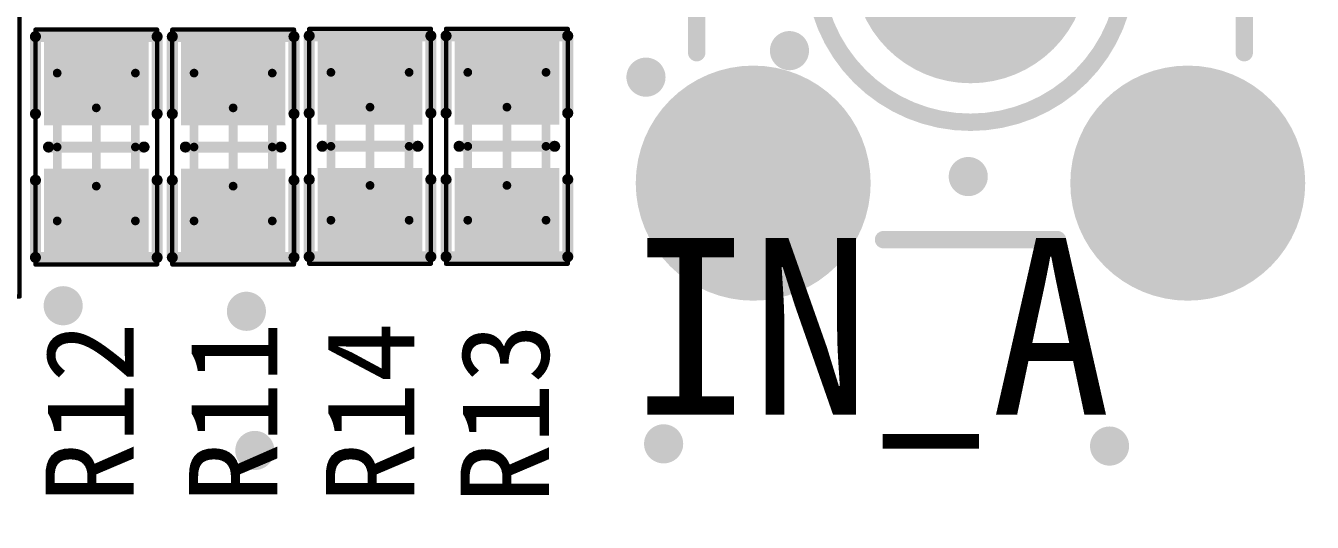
# Model space of a CAD drawing. Extents: x 75 to 173, y 40 to 188.
# Drawn here: x 144.96 to 159.76, y 55.26 to 60.97 of the extents above; entities that cross this region are included whole.
import ezdxf

# ---------------------------------------------------------------- set-up
doc = ezdxf.new("R2010")
doc.units = 0
doc.header["$MEASUREMENT"] = 0
doc.layers.get('0').update_dxf_attribs({"linetype": 'CONTINUOUS'})
doc.layers.get('Defpoints').update_dxf_attribs({"linetype": 'CONTINUOUS'})
for name, color, linetype in [('BOTTOMSOLDER', 6, 'CONTINUOUS'), ('DRILLDRAWING', 1, 'CONTINUOUS'), ('MECHANICAL13', 56, 'CONTINUOUS'), ('MECHANICAL15', 56, 'CONTINUOUS'), ('MULTILAYER', 9, 'CONTINUOUS'), ('TOPOVERLAY', 2, 'CONTINUOUS'), ('TOPPASTE', 8, 'CONTINUOUS'), ('TOPSOLDER', 216, 'CONTINUOUS')]:
    doc.layers.add(name, color=color, linetype=linetype)
doc.dimstyles.get("Standard").update_dxf_attribs({"dimtxt": 0.18, "dimasz": 0.18, "dimexe": 0.18, "dimexo": 0.0625, "dimgap": 0.09, "dimtad": 0, "dimtih": 1, "dimtoh": 1, "dimdec": 4, "dimzin": 0, "dimdsep": 46, "dimtxsty": 'STANDARD', "dimcen": 0.09, "dimadec": 0, "dimazin": 0, "dimtfac": 1, "dimtdec": 4, "dimtofl": 0, "dimtmove": 0, "dimatfit": 0, "dimfxl": 1, "dimtolj": 1, "dimtzin": 0, "dimarcsym": 0})

# ---------------------------------------------------------------- blocks, each defined once
blk = doc.blocks.new('R0603_25')
at = {"layer": 'MECHANICAL13', "const_width": 0.1}
for points in [[(0.849998, 0.449999), (-0.850001, 0.449999)], [(-0.850001, -0.450002), (-0.850001, 0.449999)], [(0.849998, -0.450002), (0.849998, 0.449999)], [(0.849998, -0.450002), (-0.850001, -0.450002)]]:
    blk.add_lwpolyline(points, dxfattribs=at)
at = {"layer": 'MECHANICAL13', "const_width": 0.05}
for points in [[(-0.875, 0.449999, 1), (-0.825002, 0.449999, 1)], [(-0.875, 0.449999, 1), (-0.825002, 0.449999, 1)], [(0.825, 0.449999, 1), (0.874997, 0.449999, 1)], [(0.825, 0.449999, 1), (0.874997, 0.449999, 1)], [(-0.875, -0.450002, 1), (-0.825002, -0.450002, 1)], [(-0.875, -0.450002, 1), (-0.825002, -0.450002, 1)], [(0.825, -0.450002, 1), (0.874997, -0.450002, 1)], [(0.825, -0.450002, 1), (0.874997, -0.450002, 1)]]:
    blk.add_lwpolyline(points, format="xyb", close=True, dxfattribs=at)
at = {"layer": 'MECHANICAL15'}
for points, const_width in [([(-1.35, -0.700001), (-1.35, 0.700001)], 0.05), ([(1.35, 0.700001), (-1.35, 0.700001)], 0.05), ([(1.35, -0.700001), (1.35, 0.700001)], 0.05), ([(0, -0.450002), (0, 0.449999)], 0.1), ([(0.449999, 0), (-0.450002, 0)], 0.1), ([(1.35, -0.700001), (-1.35, -0.700001)], 0.05)]:
    blk.add_lwpolyline(points, dxfattribs=dict(at, const_width=const_width))
for points, const_width in [([(-1.362499, 0.700001, 1), (-1.3375, 0.700001, 1)], 0.024999), ([(-1.362499, 0.700001, 1), (-1.3375, 0.700001, 1)], 0.024999), ([(1.3375, 0.700001, 1), (1.362499, 0.700001, 1)], 0.024999), ([(1.3375, 0.700001, 1), (1.362499, 0.700001, 1)], 0.024999), ([(-0.024999, 0.449999, 1), (0.024999, 0.449999, 1)], 0.05), ([(-0.475, 0, 1), (-0.425003, 0, 1)], 0.05), ([(0.425, 0, 1), (0.474998, 0, 1)], 0.05), ([(-0.024999, -0.450002, 1), (0.024999, -0.450002, 1)], 0.05), ([(-1.362499, -0.700001, 1), (-1.3375, -0.700001, 1)], 0.024999), ([(-1.362499, -0.700001, 1), (-1.3375, -0.700001, 1)], 0.024999), ([(1.3375, -0.700001, 1), (1.362499, -0.700001, 1)], 0.024999), ([(1.3375, -0.700001, 1), (1.362499, -0.700001, 1)], 0.024999)]:
    blk.add_lwpolyline(points, format="xyb", close=True, dxfattribs=dict(at, const_width=const_width))
at = {"layer": 'TOPOVERLAY', "const_width": 0.127}
for points in [[(-0.381, 0.700001), (-1.27, 0.700001)], [(-1.27, -0.700001), (-1.27, 0.700001)], [(1.27, 0.700001), (0.381, 0.700001)], [(1.27, -0.700001), (1.27, 0.700001)], [(0, -0.549999), (0, 0.549999)], [(-0.381, -0.700001), (-1.27, -0.700001)], [(1.27, -0.700001), (0.381, -0.700001)]]:
    blk.add_lwpolyline(points, dxfattribs=at)
at = {"layer": 'TOPOVERLAY', "const_width": 0.0635}
for points in [[(-1.30175, 0.700001, 1), (-1.23825, 0.700001, 1)], [(-1.30175, 0.700001, 1), (-1.23825, 0.700001, 1)], [(-0.41275, 0.700001, 1), (-0.34925, 0.700001, 1)], [(0.34925, 0.700001, 1), (0.41275, 0.700001, 1)], [(1.23825, 0.700001, 1), (1.30175, 0.700001, 1)], [(1.23825, 0.700001, 1), (1.30175, 0.700001, 1)], [(-0.03175, 0.549999, 1), (0.03175, 0.549999, 1)], [(-0.03175, -0.549999, 1), (0.03175, -0.549999, 1)], [(-1.30175, -0.700001, 1), (-1.23825, -0.700001, 1)], [(-1.30175, -0.700001, 1), (-1.23825, -0.700001, 1)], [(-0.41275, -0.700001, 1), (-0.34925, -0.700001, 1)], [(0.34925, -0.700001, 1), (0.41275, -0.700001, 1)], [(1.23825, -0.700001, 1), (1.30175, -0.700001, 1)], [(1.23825, -0.700001, 1), (1.30175, -0.700001, 1)]]:
    blk.add_lwpolyline(points, format="xyb", close=True, dxfattribs=at)
at = {"layer": 'TOPPASTE'}
for points in [[(-0.350002, -0.499999), (-0.350002, 0.499999), (-1.15, -0.499999), (-1.15, 0.499999)], [(1.149998, -0.499999), (1.149998, 0.499999), (0.349999, -0.499999), (0.349999, 0.499999)]]:
    blk.add_solid(points, dxfattribs=at)
at = {"layer": 'TOPSOLDER'}
for points in [[(-0.248402, -0.601599), (-0.248402, 0.601599), (-1.2516, -0.601599), (-1.2516, 0.601599)], [(1.251598, -0.601599), (1.251598, 0.601599), (0.248399, -0.601599), (0.248399, 0.601599)]]:
    blk.add_solid(points, dxfattribs=at)
blk = doc.blocks.new('SOP_8PIN_40')
at = {"layer": 'MECHANICAL13', "const_width": 0.1}
for points in [[(-2.000001, -2.5), (-2.000001, 2.5)], [(1.999999, 2.5), (-2.000001, 2.5)], [(1.999999, -2.5), (1.999999, 2.5)], [(1.999999, -2.5), (-2.000001, -2.5)]]:
    blk.add_lwpolyline(points, dxfattribs=at)
at = {"layer": 'MECHANICAL13'}
for points, const_width in [([(-2.025, 2.5, 1), (-1.975002, 2.5, 1)], 0.05), ([(-2.025, 2.5, 1), (-1.975002, 2.5, 1)], 0.05), ([(1.975, 2.5, 1), (2.024997, 2.5, 1)], 0.05), ([(1.975, 2.5, 1), (2.024997, 2.5, 1)], 0.05), ([(-0.600001, 1.599999, 1), (-1.599999, 1.599999, 1)], 0.1), ([(-1.624998, 1.599999, 1), (-1.575001, 1.599999, 1)], 0.05), ([(-0.625, 1.599999, 1), (-0.575003, 1.599999, 1)], 0.05), ([(-2.025, -2.5, 1), (-1.975002, -2.5, 1)], 0.05), ([(-2.025, -2.5, 1), (-1.975002, -2.5, 1)], 0.05), ([(1.975, -2.5, 1), (2.024997, -2.5, 1)], 0.05), ([(1.975, -2.5, 1), (2.024997, -2.5, 1)], 0.05)]:
    blk.add_lwpolyline(points, format="xyb", close=True, dxfattribs=dict(at, const_width=const_width))
at = {"layer": 'MECHANICAL15'}
for points, const_width in [([(-3.7, -2.75), (-3.7, 2.75)], 0.05), ([(3.7, 2.75), (-3.7, 2.75)], 0.05), ([(3.7, -2.75), (3.7, 2.75)], 0.05), ([(0, -0.499999), (0, 0.499999)], 0.1), ([(0.499999, 0), (-0.500002, 0)], 0.1), ([(3.7, -2.75), (-3.7, -2.75)], 0.05)]:
    blk.add_lwpolyline(points, dxfattribs=dict(at, const_width=const_width))
for points, const_width in [([(-3.7125, 2.75, 1), (-3.687501, 2.75, 1)], 0.024999), ([(-3.7125, 2.75, 1), (-3.687501, 2.75, 1)], 0.024999), ([(3.687501, 2.75, 1), (3.7125, 2.75, 1)], 0.024999), ([(3.687501, 2.75, 1), (3.7125, 2.75, 1)], 0.024999), ([(-0.024999, 0.499999, 1), (0.024999, 0.499999, 1)], 0.05), ([(-0.525, 0, 1), (-0.475003, 0, 1)], 0.05), ([(0.475, 0, 1), (0.524998, 0, 1)], 0.05), ([(-0.024999, -0.499999, 1), (0.024999, -0.499999, 1)], 0.05), ([(-3.7125, -2.75, 1), (-3.687501, -2.75, 1)], 0.024999), ([(-3.7125, -2.75, 1), (-3.687501, -2.75, 1)], 0.024999), ([(3.687501, -2.75, 1), (3.7125, -2.75, 1)], 0.024999), ([(3.687501, -2.75, 1), (3.7125, -2.75, 1)], 0.024999)]:
    blk.add_lwpolyline(points, format="xyb", close=True, dxfattribs=dict(at, const_width=const_width))
at = {"layer": 'TOPOVERLAY'}
for points, const_width in [([(-2.599997, 2.755001, 1), (-2.849999, 2.755001, 1)], 0.249999), ([(-2.912499, 2.755001, 1), (-2.7875, 2.755001, 1)], 0.124998), ([(-2.662497, 2.755001, 1), (-2.537498, 2.755001, 1)], 0.124998), ([(-1.650002, 2.5, 1), (-1.550002, 2.5, 1)], 0.1), ([(-1.650002, 2.5, 1), (-1.550002, 2.5, 1)], 0.1), ([(1.549999, 2.5, 1), (1.649999, 2.5, 1)], 0.1), ([(1.549999, 2.5, 1), (1.649999, 2.5, 1)], 0.1), ([(-0.300002, 1.5, 1), (-0.900001, 1.5, 1)], 0.599999), ([(-1.05, 1.5, 1), (-0.750001, 1.5, 1)], 0.299999), ([(-0.450002, 1.5, 1), (-0.150002, 1.5, 1)], 0.299999), ([(-1.650002, -2.5, 1), (-1.550002, -2.5, 1)], 0.1), ([(-1.650002, -2.5, 1), (-1.550002, -2.5, 1)], 0.1), ([(1.549999, -2.5, 1), (1.649999, -2.5, 1)], 0.1), ([(1.549999, -2.5, 1), (1.649999, -2.5, 1)], 0.1)]:
    blk.add_lwpolyline(points, format="xyb", close=True, dxfattribs=dict(at, const_width=const_width))
at = {"layer": 'TOPOVERLAY', "const_width": 0.2}
for points in [[(-1.600002, -2.5), (-1.600002, 2.5)], [(1.599999, 2.5), (-1.600002, 2.5)], [(1.599999, -2.5), (1.599999, 2.5)], [(1.599999, -2.5), (-1.600002, -2.5)]]:
    blk.add_lwpolyline(points, dxfattribs=at)
blk = doc.blocks.new('____44')
at = {"layer": 'BOTTOMSOLDER', "const_width": 1.3516}
for points in [[(-3.1758, 2.5, 1), (-1.8242, 2.5, 1)], [(1.8242, 2.5, 1), (3.1758, 2.5, 1)], [(-0.6758, 0, 1), (0.6758, 0, 1)], [(-3.1758, -2.5, 1), (-1.8242, -2.5, 1)], [(1.8242, -2.5, 1), (3.1758, -2.5, 1)]]:
    blk.add_lwpolyline(points, format="xyb", close=True, dxfattribs=at)
at = {"layer": 'DRILLDRAWING', "const_width": 0.749999}
for points in [[(-2.875001, 2.5, 1), (-2.125, 2.5, 1)], [(2.125, 2.5, 1), (2.875001, 2.5, 1)], [(-0.375001, 0, 1), (0.375001, 0, 1)], [(-2.875001, -2.5, 1), (-2.125, -2.5, 1)], [(2.125, -2.5, 1), (2.875001, -2.5, 1)]]:
    blk.add_lwpolyline(points, format="xyb", close=True, dxfattribs=at)
at = {"layer": 'MULTILAYER', "const_width": 1.25}
for points in [[(-3.125, 2.5, 1), (-1.875, 2.5, 1)], [(1.875, 2.5, 1), (3.125, 2.5, 1)], [(-0.625, 0, 1), (0.625, 0, 1)], [(-3.125, -2.5, 1), (-1.875, -2.5, 1)], [(1.875, -2.5, 1), (3.125, -2.5, 1)]]:
    blk.add_lwpolyline(points, format="xyb", close=True, dxfattribs=at)
at = {"layer": 'TOPOVERLAY', "const_width": 0.2}
for points in [[(1.000001, 3.149999), (-1.000001, 3.149999)], [(-3.149999, 1.000001), (-3.149999, -1.000001)], [(3.149999, 1.000001), (3.149999, -1.000001)], [(1.000001, -3.149999), (-1.000001, -3.149999)]]:
    blk.add_lwpolyline(points, dxfattribs=at)
at = {"layer": 'TOPOVERLAY'}
for points, const_width in [([(-1.05, 3.149999, 1), (-0.950001, 3.149999, 1)], 0.1), ([(0.950001, 3.149999, 1), (1.05, 3.149999, 1)], 0.1), ([(1.799999, 0, 1), (-1.799999, 0, 1)], 0.2), ([(-3.199999, 1.000001, 1), (-3.099999, 1.000001, 1)], 0.1), ([(3.099999, 1.000001, 1), (3.199999, 1.000001, 1)], 0.1), ([(-1.849999, 0, 1), (-1.749999, 0, 1)], 0.1), ([(1.749999, 0, 1), (1.849999, 0, 1)], 0.1), ([(-3.199999, -1.000001, 1), (-3.099999, -1.000001, 1)], 0.1), ([(3.099999, -1.000001, 1), (3.199999, -1.000001, 1)], 0.1), ([(-1.05, -3.149999, 1), (-0.950001, -3.149999, 1)], 0.1), ([(0.950001, -3.149999, 1), (1.05, -3.149999, 1)], 0.1)]:
    blk.add_lwpolyline(points, format="xyb", close=True, dxfattribs=dict(at, const_width=const_width))
at = {"layer": 'TOPSOLDER', "const_width": 1.3516}
for points in [[(-3.1758, 2.5, 1), (-1.8242, 2.5, 1)], [(1.8242, 2.5, 1), (3.1758, 2.5, 1)], [(-0.6758, 0, 1), (0.6758, 0, 1)], [(-3.1758, -2.5, 1), (-1.8242, -2.5, 1)], [(1.8242, -2.5, 1), (3.1758, -2.5, 1)]]:
    blk.add_lwpolyline(points, format="xyb", close=True, dxfattribs=at)
blk = doc.blocks.new('R0603_64')
at = {"layer": 'MECHANICAL13', "const_width": 0.1}
for points in [[(-0.850001, 0.449999), (-0.850001, -0.450002)], [(-0.850001, 0.449999), (0.849998, 0.449999)], [(0.849998, 0.449999), (0.849998, -0.450002)], [(-0.850001, -0.450002), (0.849998, -0.450002)]]:
    blk.add_lwpolyline(points, dxfattribs=at)
at = {"layer": 'MECHANICAL13', "const_width": 0.05}
for points in [[(-0.875, 0.449999, 1), (-0.825002, 0.449999, 1)], [(-0.875, 0.449999, 1), (-0.825002, 0.449999, 1)], [(0.825, 0.449999, 1), (0.874997, 0.449999, 1)], [(0.825, 0.449999, 1), (0.874997, 0.449999, 1)], [(-0.875, -0.450002, 1), (-0.825002, -0.450002, 1)], [(-0.875, -0.450002, 1), (-0.825002, -0.450002, 1)], [(0.825, -0.450002, 1), (0.874997, -0.450002, 1)], [(0.825, -0.450002, 1), (0.874997, -0.450002, 1)]]:
    blk.add_lwpolyline(points, format="xyb", close=True, dxfattribs=at)
at = {"layer": 'MECHANICAL15'}
for points, const_width in [([(-1.35, 0.700001), (1.35, 0.700001)], 0.05), ([(-1.35, 0.700001), (-1.35, -0.700001)], 0.05), ([(1.35, 0.700001), (1.35, -0.700001)], 0.05), ([(0, 0.449999), (0, -0.450002)], 0.1), ([(-0.450002, 0), (0.449999, 0)], 0.1), ([(-1.35, -0.700001), (1.35, -0.700001)], 0.05)]:
    blk.add_lwpolyline(points, dxfattribs=dict(at, const_width=const_width))
for points, const_width in [([(-1.362499, 0.700001, 1), (-1.3375, 0.700001, 1)], 0.024999), ([(-1.362499, 0.700001, 1), (-1.3375, 0.700001, 1)], 0.024999), ([(1.3375, 0.700001, 1), (1.362499, 0.700001, 1)], 0.024999), ([(1.3375, 0.700001, 1), (1.362499, 0.700001, 1)], 0.024999), ([(-0.024999, 0.449999, 1), (0.024999, 0.449999, 1)], 0.05), ([(-0.475, 0, 1), (-0.425003, 0, 1)], 0.05), ([(0.425, 0, 1), (0.474998, 0, 1)], 0.05), ([(-0.024999, -0.450002, 1), (0.024999, -0.450002, 1)], 0.05), ([(-1.362499, -0.700001, 1), (-1.3375, -0.700001, 1)], 0.024999), ([(-1.362499, -0.700001, 1), (-1.3375, -0.700001, 1)], 0.024999), ([(1.3375, -0.700001, 1), (1.362499, -0.700001, 1)], 0.024999), ([(1.3375, -0.700001, 1), (1.362499, -0.700001, 1)], 0.024999)]:
    blk.add_lwpolyline(points, format="xyb", close=True, dxfattribs=dict(at, const_width=const_width))
at = {"layer": 'TOPOVERLAY', "const_width": 0.127}
for points in [[(-1.27, 0.700001), (-1.27, -0.700001)], [(-1.27, 0.700001), (-0.381, 0.700001)], [(0.381, 0.700001), (1.27, 0.700001)], [(1.27, 0.700001), (1.27, -0.700001)], [(0, 0.549999), (0, -0.549999)], [(-1.27, -0.700001), (-0.381, -0.700001)], [(0.381, -0.700001), (1.27, -0.700001)]]:
    blk.add_lwpolyline(points, dxfattribs=at)
at = {"layer": 'TOPOVERLAY', "const_width": 0.0635}
for points in [[(-1.30175, 0.700001, 1), (-1.23825, 0.700001, 1)], [(-1.30175, 0.700001, 1), (-1.23825, 0.700001, 1)], [(-0.41275, 0.700001, 1), (-0.34925, 0.700001, 1)], [(0.34925, 0.700001, 1), (0.41275, 0.700001, 1)], [(1.23825, 0.700001, 1), (1.30175, 0.700001, 1)], [(1.23825, 0.700001, 1), (1.30175, 0.700001, 1)], [(-0.03175, 0.549999, 1), (0.03175, 0.549999, 1)], [(-0.03175, -0.549999, 1), (0.03175, -0.549999, 1)], [(-1.30175, -0.700001, 1), (-1.23825, -0.700001, 1)], [(-1.30175, -0.700001, 1), (-1.23825, -0.700001, 1)], [(-0.41275, -0.700001, 1), (-0.34925, -0.700001, 1)], [(0.34925, -0.700001, 1), (0.41275, -0.700001, 1)], [(1.23825, -0.700001, 1), (1.30175, -0.700001, 1)], [(1.23825, -0.700001, 1), (1.30175, -0.700001, 1)]]:
    blk.add_lwpolyline(points, format="xyb", close=True, dxfattribs=at)
at = {"layer": 'TOPPASTE'}
for points in [[(-0.350002, -0.499999), (-0.350002, 0.499999), (-1.15, -0.499999), (-1.15, 0.499999)], [(1.149998, -0.499999), (1.149998, 0.499999), (0.349999, -0.499999), (0.349999, 0.499999)]]:
    blk.add_solid(points, dxfattribs=at)
at = {"layer": 'TOPSOLDER'}
for points in [[(-0.248402, -0.601599), (-0.248402, 0.601599), (-1.2516, -0.601599), (-1.2516, 0.601599)], [(1.251598, -0.601599), (1.251598, 0.601599), (0.248399, -0.601599), (0.248399, 0.601599)]]:
    blk.add_solid(points, dxfattribs=at)
blk = doc.blocks.new('R0603_65')
at = {"layer": 'MECHANICAL13', "const_width": 0.1}
for points in [[(-0.850001, -0.450002), (-0.850001, 0.449999)], [(0.849998, 0.449999), (-0.850001, 0.449999)], [(0.849998, -0.450002), (0.849998, 0.449999)], [(0.849998, -0.450002), (-0.850001, -0.450002)]]:
    blk.add_lwpolyline(points, dxfattribs=at)
at = {"layer": 'MECHANICAL13', "const_width": 0.05}
for points in [[(-0.875, 0.449999, 1), (-0.825002, 0.449999, 1)], [(-0.875, 0.449999, 1), (-0.825002, 0.449999, 1)], [(0.825, 0.449999, 1), (0.874997, 0.449999, 1)], [(0.825, 0.449999, 1), (0.874997, 0.449999, 1)], [(-0.875, -0.450002, 1), (-0.825002, -0.450002, 1)], [(-0.875, -0.450002, 1), (-0.825002, -0.450002, 1)], [(0.825, -0.450002, 1), (0.874997, -0.450002, 1)], [(0.825, -0.450002, 1), (0.874997, -0.450002, 1)]]:
    blk.add_lwpolyline(points, format="xyb", close=True, dxfattribs=at)
at = {"layer": 'MECHANICAL15'}
for points, const_width in [([(1.35, 0.700001), (-1.35, 0.700001)], 0.05), ([(-1.35, -0.700001), (-1.35, 0.700001)], 0.05), ([(1.35, -0.700001), (1.35, 0.700001)], 0.05), ([(0, -0.450002), (0, 0.449999)], 0.1), ([(0.449999, 0), (-0.450002, 0)], 0.1), ([(1.35, -0.700001), (-1.35, -0.700001)], 0.05)]:
    blk.add_lwpolyline(points, dxfattribs=dict(at, const_width=const_width))
for points, const_width in [([(-1.362499, 0.700001, 1), (-1.3375, 0.700001, 1)], 0.024999), ([(-1.362499, 0.700001, 1), (-1.3375, 0.700001, 1)], 0.024999), ([(1.3375, 0.700001, 1), (1.362499, 0.700001, 1)], 0.024999), ([(1.3375, 0.700001, 1), (1.362499, 0.700001, 1)], 0.024999), ([(-0.024999, 0.449999, 1), (0.024999, 0.449999, 1)], 0.05), ([(-0.475, 0, 1), (-0.425003, 0, 1)], 0.05), ([(0.425, 0, 1), (0.474998, 0, 1)], 0.05), ([(-0.024999, -0.450002, 1), (0.024999, -0.450002, 1)], 0.05), ([(-1.362499, -0.700001, 1), (-1.3375, -0.700001, 1)], 0.024999), ([(-1.362499, -0.700001, 1), (-1.3375, -0.700001, 1)], 0.024999), ([(1.3375, -0.700001, 1), (1.362499, -0.700001, 1)], 0.024999), ([(1.3375, -0.700001, 1), (1.362499, -0.700001, 1)], 0.024999)]:
    blk.add_lwpolyline(points, format="xyb", close=True, dxfattribs=dict(at, const_width=const_width))
at = {"layer": 'TOPOVERLAY', "const_width": 0.127}
for points in [[(-1.27, -0.700001), (-1.27, 0.700001)], [(-0.381, 0.700001), (-1.27, 0.700001)], [(1.27, 0.700001), (0.381, 0.700001)], [(1.27, -0.700001), (1.27, 0.700001)], [(0, -0.549999), (0, 0.549999)], [(-0.381, -0.700001), (-1.27, -0.700001)], [(1.27, -0.700001), (0.381, -0.700001)]]:
    blk.add_lwpolyline(points, dxfattribs=at)
at = {"layer": 'TOPOVERLAY', "const_width": 0.0635}
for points in [[(-1.30175, 0.700001, 1), (-1.23825, 0.700001, 1)], [(-1.30175, 0.700001, 1), (-1.23825, 0.700001, 1)], [(-0.41275, 0.700001, 1), (-0.34925, 0.700001, 1)], [(0.34925, 0.700001, 1), (0.41275, 0.700001, 1)], [(1.23825, 0.700001, 1), (1.30175, 0.700001, 1)], [(1.23825, 0.700001, 1), (1.30175, 0.700001, 1)], [(-0.03175, 0.549999, 1), (0.03175, 0.549999, 1)], [(-0.03175, -0.549999, 1), (0.03175, -0.549999, 1)], [(-1.30175, -0.700001, 1), (-1.23825, -0.700001, 1)], [(-1.30175, -0.700001, 1), (-1.23825, -0.700001, 1)], [(-0.41275, -0.700001, 1), (-0.34925, -0.700001, 1)], [(0.34925, -0.700001, 1), (0.41275, -0.700001, 1)], [(1.23825, -0.700001, 1), (1.30175, -0.700001, 1)], [(1.23825, -0.700001, 1), (1.30175, -0.700001, 1)]]:
    blk.add_lwpolyline(points, format="xyb", close=True, dxfattribs=at)
at = {"layer": 'TOPPASTE'}
for points in [[(-0.350002, -0.499999), (-0.350002, 0.499999), (-1.15, -0.499999), (-1.15, 0.499999)], [(1.149998, -0.499999), (1.149998, 0.499999), (0.349999, -0.499999), (0.349999, 0.499999)]]:
    blk.add_solid(points, dxfattribs=at)
at = {"layer": 'TOPSOLDER'}
for points in [[(-0.248402, -0.601599), (-0.248402, 0.601599), (-1.2516, -0.601599), (-1.2516, 0.601599)], [(1.251598, -0.601599), (1.251598, 0.601599), (0.248399, -0.601599), (0.248399, 0.601599)]]:
    blk.add_solid(points, dxfattribs=at)
blk = doc.blocks.new('R0603_66')
at = {"layer": 'MECHANICAL13', "const_width": 0.1}
for points in [[(-0.850001, 0.449999), (-0.850001, -0.450002)], [(-0.850001, 0.449999), (0.849998, 0.449999)], [(0.849998, 0.449999), (0.849998, -0.450002)], [(-0.850001, -0.450002), (0.849998, -0.450002)]]:
    blk.add_lwpolyline(points, dxfattribs=at)
at = {"layer": 'MECHANICAL13', "const_width": 0.05}
for points in [[(-0.875, 0.449999, 1), (-0.825002, 0.449999, 1)], [(-0.875, 0.449999, 1), (-0.825002, 0.449999, 1)], [(0.825, 0.449999, 1), (0.874997, 0.449999, 1)], [(0.825, 0.449999, 1), (0.874997, 0.449999, 1)], [(-0.875, -0.450002, 1), (-0.825002, -0.450002, 1)], [(-0.875, -0.450002, 1), (-0.825002, -0.450002, 1)], [(0.825, -0.450002, 1), (0.874997, -0.450002, 1)], [(0.825, -0.450002, 1), (0.874997, -0.450002, 1)]]:
    blk.add_lwpolyline(points, format="xyb", close=True, dxfattribs=at)
at = {"layer": 'MECHANICAL15'}
for points, const_width in [([(-1.35, 0.700001), (1.35, 0.700001)], 0.05), ([(-1.35, 0.700001), (-1.35, -0.700001)], 0.05), ([(1.35, 0.700001), (1.35, -0.700001)], 0.05), ([(0, 0.449999), (0, -0.450002)], 0.1), ([(-0.450002, 0), (0.449999, 0)], 0.1), ([(-1.35, -0.700001), (1.35, -0.700001)], 0.05)]:
    blk.add_lwpolyline(points, dxfattribs=dict(at, const_width=const_width))
for points, const_width in [([(-1.362499, 0.700001, 1), (-1.3375, 0.700001, 1)], 0.024999), ([(-1.362499, 0.700001, 1), (-1.3375, 0.700001, 1)], 0.024999), ([(1.3375, 0.700001, 1), (1.362499, 0.700001, 1)], 0.024999), ([(1.3375, 0.700001, 1), (1.362499, 0.700001, 1)], 0.024999), ([(-0.024999, 0.449999, 1), (0.024999, 0.449999, 1)], 0.05), ([(-0.475, 0, 1), (-0.425003, 0, 1)], 0.05), ([(0.425, 0, 1), (0.474998, 0, 1)], 0.05), ([(-0.024999, -0.450002, 1), (0.024999, -0.450002, 1)], 0.05), ([(-1.362499, -0.700001, 1), (-1.3375, -0.700001, 1)], 0.024999), ([(-1.362499, -0.700001, 1), (-1.3375, -0.700001, 1)], 0.024999), ([(1.3375, -0.700001, 1), (1.362499, -0.700001, 1)], 0.024999), ([(1.3375, -0.700001, 1), (1.362499, -0.700001, 1)], 0.024999)]:
    blk.add_lwpolyline(points, format="xyb", close=True, dxfattribs=dict(at, const_width=const_width))
at = {"layer": 'TOPOVERLAY', "const_width": 0.127}
for points in [[(-1.27, 0.700001), (-1.27, -0.700001)], [(-1.27, 0.700001), (-0.381, 0.700001)], [(0.381, 0.700001), (1.27, 0.700001)], [(1.27, 0.700001), (1.27, -0.700001)], [(0, 0.549999), (0, -0.549999)], [(-1.27, -0.700001), (-0.381, -0.700001)], [(0.381, -0.700001), (1.27, -0.700001)]]:
    blk.add_lwpolyline(points, dxfattribs=at)
at = {"layer": 'TOPOVERLAY', "const_width": 0.0635}
for points in [[(-1.30175, 0.700001, 1), (-1.23825, 0.700001, 1)], [(-1.30175, 0.700001, 1), (-1.23825, 0.700001, 1)], [(-0.41275, 0.700001, 1), (-0.34925, 0.700001, 1)], [(0.34925, 0.700001, 1), (0.41275, 0.700001, 1)], [(1.23825, 0.700001, 1), (1.30175, 0.700001, 1)], [(1.23825, 0.700001, 1), (1.30175, 0.700001, 1)], [(-0.03175, 0.549999, 1), (0.03175, 0.549999, 1)], [(-0.03175, -0.549999, 1), (0.03175, -0.549999, 1)], [(-1.30175, -0.700001, 1), (-1.23825, -0.700001, 1)], [(-1.30175, -0.700001, 1), (-1.23825, -0.700001, 1)], [(-0.41275, -0.700001, 1), (-0.34925, -0.700001, 1)], [(0.34925, -0.700001, 1), (0.41275, -0.700001, 1)], [(1.23825, -0.700001, 1), (1.30175, -0.700001, 1)], [(1.23825, -0.700001, 1), (1.30175, -0.700001, 1)]]:
    blk.add_lwpolyline(points, format="xyb", close=True, dxfattribs=at)
at = {"layer": 'TOPPASTE'}
for points in [[(-0.350002, -0.499999), (-0.350002, 0.499999), (-1.15, -0.499999), (-1.15, 0.499999)], [(1.149998, -0.499999), (1.149998, 0.499999), (0.349999, -0.499999), (0.349999, 0.499999)]]:
    blk.add_solid(points, dxfattribs=at)
at = {"layer": 'TOPSOLDER'}
for points in [[(-0.248402, -0.601599), (-0.248402, 0.601599), (-1.2516, -0.601599), (-1.2516, 0.601599)], [(1.251598, -0.601599), (1.251598, 0.601599), (0.248399, -0.601599), (0.248399, 0.601599)]]:
    blk.add_solid(points, dxfattribs=at)
blk = doc.blocks.new('*D131')
at = {"color": 0, "linetype": 'Continuous', "lineweight": -2}
for p, q in [((155.894, 61.659), (167.242, 61.659)), ((167.062, 61.479), (167.062, 55.746)), ((167.062, 47.832), (167.062, 53.566)), ((156.236, 47.652), (167.242, 47.652))]:
    blk.add_line(p, q, dxfattribs=at)
at = {"color": 0, "linetype": 'Continuous'}
for points in [[(167.092, 61.479), (167.032, 61.479), (167.062, 61.659)], [(167.032, 47.832), (167.092, 47.832), (167.062, 47.652)]]:
    blk.add_solid(points, dxfattribs=at)
at = {"layer": 'Defpoints', "color": 0, "linetype": 'Continuous'}
for p in [(155.831, 61.659), (156.173, 47.652), (167.062, 47.652)]:
    blk.add_point(p, dxfattribs=at)
at = {"color": 0, "linetype": 'Continuous', "insert": (167.062, 54.656), "char_height": 2, "attachment_point": 5}
blk.add_mtext('\\A1;14.0068', dxfattribs=at)

msp = doc.modelspace()

# ---------------------------------------------------------------- linework, layer by layer
at = {"layer": 'DRILLDRAWING', "const_width": 0.1}
for points in [[(153.69859, 60.6826, 1), (153.79859, 60.6826, 1)], [(152.04759, 60.3778, 1), (152.14759, 60.3778, 1)], [(155.75599, 59.2348, 1), (155.85599, 59.2348, 1)], [(145.34199, 57.74966, 1), (145.44199, 57.74966, 1)], [(147.45019, 57.6854, 1), (147.55019, 57.6854, 1)], [(152.25079, 56.1614, 1), (152.35079, 56.1614, 1)], [(147.54691, 56.0852, 1), (147.64691, 56.0852, 1)], [(157.38159, 56.136, 1), (157.48159, 56.136, 1)]]:
    msp.add_lwpolyline(points, format="xyb", close=True, dxfattribs=at)
at = {"layer": 'MULTILAYER', "const_width": 0.225}
for points in [[(153.63609, 60.6826, 1), (153.86109, 60.6826, 1)], [(151.98509, 60.3778, 1), (152.21009, 60.3778, 1)], [(155.69349, 59.2348, 1), (155.91849, 59.2348, 1)], [(145.27949, 57.74966, 1), (145.50449, 57.74966, 1)], [(147.38769, 57.6854, 1), (147.61269, 57.6854, 1)], [(147.48441, 56.0852, 1), (147.70941, 56.0852, 1)], [(152.18829, 56.1614, 1), (152.41329, 56.1614, 1)], [(157.31909, 56.136, 1), (157.54409, 56.136, 1)]]:
    msp.add_lwpolyline(points, format="xyb", close=True, dxfattribs=at)

# ---------------------------------------------------------------- block references
for name, p, rotation in [('____44', (155.83139, 61.65923), 180), ('SOP_8PIN_40', (142.14079, 61.5556), 270), ('R0603_65', (145.77299, 59.5744), 270), ('R0603_66', (147.34779, 59.5744), 90), ('R0603_25', (148.92259, 59.58275), 270), ('R0603_64', (150.49739, 59.58275), 90)]:
    msp.add_blockref(name, p, dxfattribs=dict(rotation=rotation))

# ---------------------------------------------------------------- texts
at = {"layer": 'TOPOVERLAY'}
msp.add_text('IN_A', height=2.032, dxfattribs=at).set_placement((151.91979, 56.4956))
for s, p in [('R12', (146.20479, 55.485)), ('R11', (147.85579, 55.485)), ('R14', (149.43059, 55.485)), ('R13', (150.97999, 55.4756))]:
    msp.add_text(s, height=1.016, rotation=90, dxfattribs=at).set_placement(p)

# ---------------------------------------------------------------- dimensions: what is measured, and where the dimension line sits
at = {"linetype": 'Continuous'}
dim = msp.add_linear_dim(base=(167.06192, 47.6524), p1=(155.83139, 61.65923), p2=(156.17329, 47.6524), angle=90, dimstyle='STANDARD', override={"dimtxt": 2, "dimtmove": 2, "dimatfit": 3}, dxfattribs=at)
dim.commit()
dim.dimension.update_dxf_attribs({"geometry": '*D131', "text_midpoint": (167.06192, 54.65581)})

doc.saveas('drawing.dxf')
